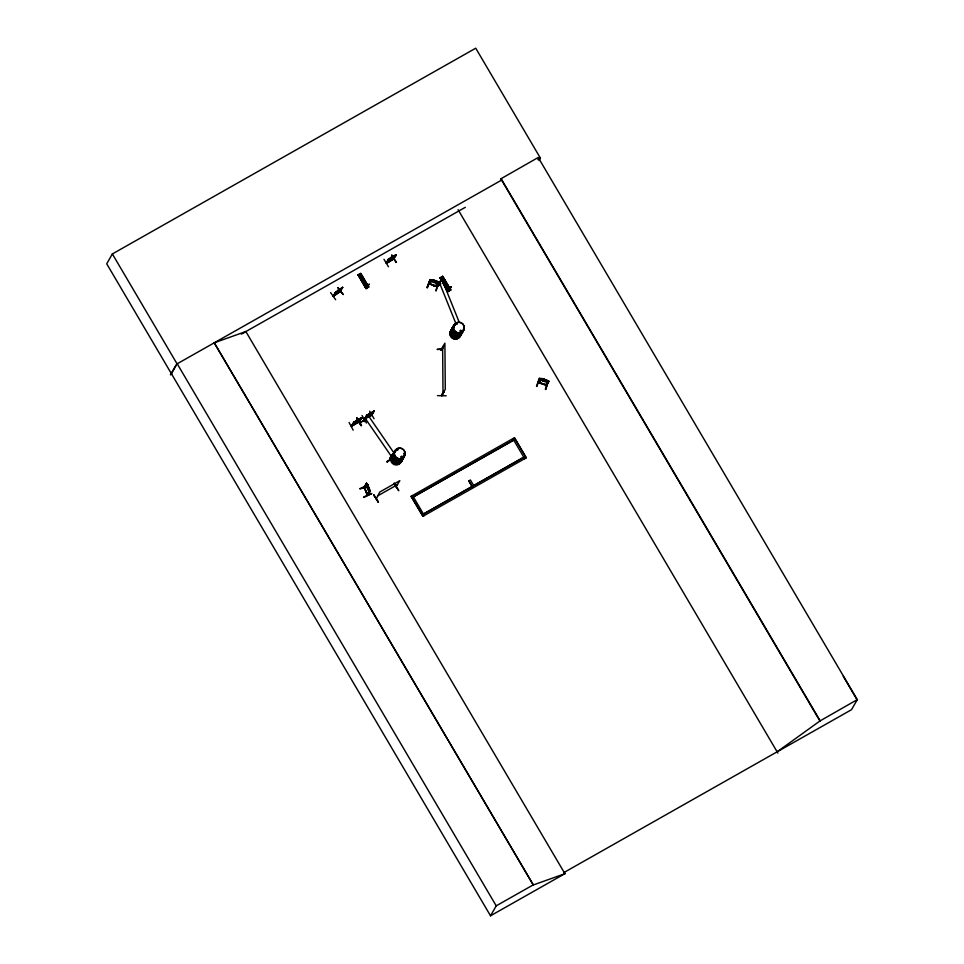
<?xml version="1.0" encoding="UTF-8"?>
<svg xmlns="http://www.w3.org/2000/svg" width="964" height="964" viewBox="0 0 964 964"><rect width="100%" height="100%" fill="white"/><g stroke="black" fill="none" stroke-linecap="round" stroke-linejoin="round"><path stroke-width="1.45" d="M437.487 395.638L446.175 395.782M363.982 487.302L366.537 483.253L368.091 485.338L366.441 483.289C366.971 485.157 363.874 489.905 364.44 487.266M367.139 494.363L369.393 490.616L369.983 491.206M364.006 487.254C367.079 491.761 366.308 499.629 369.79 490.531M440.632 281.886L440.62 281.042L438.259 285.778L438.126 284.874M438.319 284.91L438.728 285.766L438.56 284.898M333.58 296.081L340.449 291.417L333.411 296.213M339.641 291.477L340.509 291.393M441.416 348.968L437.053 349.414L441.645 349.366L441.271 350.378L441.741 349.45M441.753 350.053L441.608 349.595M442.03 395.626L442.03 394.939M397.758 449.863L397.337 449.152M456.876 324.073L456.309 323.796M456.406 323.277L456.948 323.976M461.696 331.146L461.503 331.761M352.246 425.931L354.282 421.69L352.342 425.702M358.126 422.039L358.897 422.051L351.498 426.281L358.873 421.654M395.409 255.472C398.481 254.315 387.13 264.919 386.431 262.606M364.874 418.629C360.355 422.328 379.43 409.869 368.597 416.629M365.151 418.966L364.464 418.822M371.839 415.171L368.742 416.894M371.996 415.026L371.056 415.05M441.982 395.602L444.199 390.902L441.56 394.842L441.584 395.662L445.284 389.287L444.898 343.172L441.175 349.595M376.213 498.219L376.514 498.147M366.416 419.015L360.126 422.726L366.115 418.713L364.416 421.581L363.994 420.714M364.488 421.437L364.103 420.617M392.143 454.671C394.252 454.261 387.962 457.948 390.468 459.189M430.125 279.656L426.992 287.718L430.052 279.656M427.474 287.79L430.209 279.62M430.607 280.681C431.764 283.175 443.693 283.898 435.824 283.211M429.86 283.814L431.944 279.982L431.197 279.729L428.86 283.838M431.944 279.982L431.101 280.018M434.125 280.404L430.992 279.97L434.125 280.404L432.137 281.03L437.584 282.874L436.933 281.247L434.125 280.283L436.897 281.331M434.969 280.789C430.98 280.789 438.271 283.814 435.909 281.018M436.282 286.404L437.066 286.754L439.331 282.5L438.572 282.247L436.379 286.404M438.066 283.802L436.198 290.839M439.235 282.777L438.572 282.247M438.114 283.838L435.812 290.622M439.319 282.898L436.885 281.247M539.683 378.286L536.864 386.504M536.514 386.395L539.238 378.213M539.25 382.768L538.418 382.491M540.455 378.732C542.515 377.069 552.854 384.154 546.359 379.924M540.539 378.768L541.431 378.659L539.081 382.889M542.587 380.84L540.117 379.274L545.347 381.792M543.576 379.045L541.623 379.696L547.058 381.551L546.419 379.912M546.347 385.455L545.913 384.805M548.408 381.346L545.696 389.528L547.95 381.202L548.805 381.166L548.058 380.913L545.853 385.118M548.058 380.913L545.335 389.311M548.444 382.202L542.503 380.925M448.031 289.152L448.067 290.224L451.007 287.248M444.127 282.368C444.211 284.97 446.465 281.199 444.115 282.404M397.12 449.561L397.722 449.405M402.313 456.852L401.205 457.177M401.169 457.153L402.313 457.153M460.081 330.941L460.696 330.387M460.503 330.7L461.166 331.616M441.741 350.149L443.115 347.618M367.826 494.978L363.97 487.483M438.463 285.681L438.09 284.983M340.545 291.333L342.461 287.284L339.702 291.984L342.461 287.284M539.009 160.59L540.418 158.132L475.734 48.2L112.366 253.942L106.715 263.799L490.519 915.8L564.952 873.649L564.205 872.372M176.014 365.055L170.411 374.839L171.725 374.092M171.411 373.719L177.159 363.681L496.219 905.835L490.519 915.8M214.249 342.81L533.309 884.964L214.249 342.81L245.844 331.52L564.904 873.685L533.309 884.964M333.243 295.864L336.099 291.574L333.797 295.346M337.87 287.706L343.268 294.61L337.954 287.597M333.291 296.249L336.279 291.827M336.099 291.574L333.918 295.466M335.183 292.996L337.304 292.032L338.28 290.116L335.665 292.393M339.581 291.538L340.159 291.056M358.969 276.282L361.488 274.824M368.766 287.031L360.44 273.619M359.512 277.198L362.018 275.776M360.343 278.548L362.85 277.126M361.054 279.777L363.561 278.355M361.849 281.187L364.38 279.729M365.621 286.826L367.67 285.754M369.116 284.38L366.103 287.26L366.38 285.838M367.971 287.236L366.971 287.838M367.899 287.115L367.404 287.091M360.681 273.451L358.15 274.897L366.163 288.501L368.814 286.995L360.825 273.402L359.982 273.884L368.441 287.212L360.15 273.764M388.552 258.894L389.48 258.822L388.552 258.894L386.215 262.883L393.818 258.473M388.299 259.918L391.505 257.159L396.144 255.062M387.275 262.606L386.371 263.148L389.227 258.509M387.094 262.835L389.384 258.774M388.468 266.787L383.985 259.304M395.915 254.725L393.023 258.834M393.059 259.352L395.24 255.111M393.264 259.352L396.18 254.918M392.999 257.677L390.396 259.039L396.228 255.002L393.975 255.761L394.891 255.761M396.035 262.509L391.649 254.906L396.445 262.28M429.125 283.512L437.15 286.477L429.836 283.862M354.282 421.69L351.27 426.064L352.065 425.425M351.619 426.148L354.547 421.967M440.922 283.838L433.957 286.079L439.367 284.019M359.584 419.569L353.342 423.1C374.418 411.23 351.197 424.666 357.319 419.955M439.933 278.006L442.789 276.367L450.778 289.971L447.899 291.61L442.801 282.97M353.186 430.161L349.064 422.449M361.187 418.231L360.295 418.292L357.957 422.268M358.114 422.533L361.271 418.183L357.704 421.569L352.993 423.726L355.186 423.003M351.486 425.787L358.716 421.846L360.97 417.906M358.837 422.232L361.223 418.099L353.655 422.389M440.922 279.247L443.44 277.837M449.971 290.429L441.91 276.873L442.645 276.415L450.754 289.983M438.03 285.211L441.705 278.765L459.057 321.831M440.62 281.042L438.475 285.043M564.904 873.685L564.157 872.408L851.513 709.697L857.285 699.635L538.225 157.481L500.858 178.822L819.918 720.988L777.129 751.824M442.283 281.548L444.814 280.102M443.982 278.753L441.464 280.175M364.44 418.774L367.417 414.978M367.429 415.074L364.404 419.352L365.211 418.906M361.078 425.69L356.656 418.171L361.175 425.594M366.585 415.098L364.898 418.665M369.634 411.194L374.056 418.725M442.994 282.777L445.525 281.319M364.235 421.485C365.971 420.931 366.73 415.291 366.621 417.569M443.826 284.127L446.332 282.705M366.441 423.027L362.006 415.508M371.815 415.255L373.948 410.929L371.369 415.412M371.2 415.532L373.948 410.929M447.392 289.899L449.622 288.73M449.079 288.441L449.537 287.73M441.367 280.488L440.114 277.873L448.393 291.176M449.598 287.826L450.899 287.007M449.091 290.513C450.031 291.152 449.128 289.296 449.489 290.634M360.078 489.037L366.766 486.133M451.598 329.808L451.61 329.881A5.447 5.35 29.8 0 0 453.345 338.629A5.447 5.35 29.8 0 0 460.792 333.725A5.447 5.35 29.8 0 1 453.309 338.689A5.447 5.35 29.8 0 1 451.465 329.917M443.826 345.57L441.271 350.378L441.259 349.45M364.284 487.374L366.573 483.35M364.597 488.17L366.886 484.048M363.838 497.436L371.658 493.52M367.332 495.219L370.116 491.254L367.874 485.229M367.766 495.231L370.08 491.17L369.754 491.881L366.923 487.194L369.284 487.977L369.224 490.339L366.886 485.133L368.091 485.338M386.974 461.587L391.962 458.804M390.661 459.129L390.131 458.442L392.384 454.502M390.167 458.454L390.649 458.852M376.37 498.677L379.768 492.026L399.831 480.662L395.903 487.001M378.442 502.184L373.743 494.881M444.199 390.902L442.127 395.385M411.098 496.339L422.967 516.282L526.236 457.804L514.427 437.74L411.098 496.339L422.967 516.282M412.556 495.508L424.365 515.571M468.866 480.94L472.167 486.555L468.866 480.94L470.396 479.988L473.71 485.603M538.249 382.6L540.683 378.406M541.431 378.659L539.117 382.491M512.896 438.692L524.705 458.756M514.427 437.74L526.236 457.804M545.769 385.263L548.046 381.142M548.805 381.166L546.552 385.118L538.382 382.286L546.721 384.998M548.829 381.491L546.455 385.395L538.394 382.744L540.587 378.683L541.274 379.009M819.918 720.988L857.285 699.635M401.157 456.478L401.723 457.888L402.277 456.49M367.332 285.115L368.26 284.476M451.369 287.2L450.742 287.706M367.537 287.296L367.2 286.706M338.015 290.791L339.027 289.658M338.364 290.188L336.569 292.068L337.93 291.369M335.653 299.744L330.616 292.598M392.312 256.858L391.059 258.123L393.673 256.448L392.264 256.773M370.345 413.074L369.079 414.327L371.706 412.664L370.297 412.99M393.782 259.051L386.444 263.1M340.196 289.477L337.858 291.068M391.468 257.159L389.697 259.027L391.143 258.46M361.271 418.183L356.572 420.425L354.391 422.822L359.319 420.039M354.656 422.353L358.765 419.726M449.381 287.838L448.706 288.694M339.485 290.309L341.244 288.875M362.404 279.174L362.741 280.367M397.662 449.923L396.975 449.827M357.234 421.256L358.982 419.87L357.379 421.148C361.054 419.726 351.173 425.028 356.511 421.63L355.451 421.919L357.837 420.196M367.573 284.754L366.754 285.718M388.733 259.256L391.553 257.243M353.704 422.473L356.608 420.412M353.39 423.184L356.294 421.123M358.054 420.858L360.922 418.81M366.682 415.496L374.249 411.218M392.782 257.521L394.625 256.231M359.68 419.412L354.752 422.196M370.815 413.737L372.923 411.965L372.056 411.929M366.778 288.164L365.946 288.634L358.15 274.897L358.813 274.547L366.802 288.152L366.139 288.513L358.331 274.824M448.103 291.477L448.778 291.116L440.777 277.524L440.102 277.885L441.416 280.464M450.61 290.031L442.127 276.716L450.284 290.248M338.28 290.116L341.509 288.405M337.255 291.947L342.28 288.14M337.255 292.068L339.677 290.417L340.69 288.465L342.774 287.549M342.69 287.609L341.822 287.718M390.155 458.225L390.384 459.334L393.963 452.923L367.537 414.52L363.85 420.907M391.758 458.382L387.203 462.069M387.01 461.756L391.746 458.478M440.114 277.873L440.765 277.536L448.609 291.188M441.946 276.849L442.777 276.379M448.742 291.14L447.935 291.598L442.982 282.85M449.79 287.706L450.778 287.164M243.241 333.014L245.844 331.52M501.617 180.099L177.063 363.862L112.366 253.942M537.828 159.59L540.418 158.132M241.349 334.122L465.347 207.296M366.043 287.152L367.718 286.2M448.007 290.116L449.67 289.176M373.442 411.676L374.104 411.194M370.983 413.809L368.429 415.243L373.767 411.797M377.502 495.966L397.578 484.603M496.219 905.835L533.417 884.783M357.945 275.053L358.801 274.559L366.657 288.224M356.764 418.099L361.5 425.449L357.066 417.93M450.694 287.393L451.297 287.272M366.537 483.253L366.549 484.265M366.212 483.964L366.947 487.218L366.175 483.88M359.885 488.603L366.549 485.796M368.356 486.338C366.163 484.928 369.79 491.447 368.742 487.206M364.681 488.025L367.573 495.207M369.176 487.989L370.031 491.291M368.127 489.893L369.718 491.785M363.645 496.99L371.67 493.701M368.344 287.26L360.162 273.752M362.392 279.199L363.356 279.56L362.717 280.391M456.297 323.326L456.996 323.615M369.164 414.665L367.73 415.231L369.549 413.448M438.439 284.85L434.101 286.404M388.251 259.834L390.492 259.087M356.415 421.714L355.752 421.931L357.054 420.75M460.672 330.351L461.636 330.748M460.129 331.134L461.117 331.893M459.346 335.002L458.707 334.978M401.482 456.237L402.301 456.466M359.126 418.978L359.946 418.942M444.211 391.685L443.898 390.902M436.945 286.633L428.932 283.814M364.247 488.013L364.006 487.459M365.284 418.472L391.709 456.864M501.027 178.545L820.087 720.698M458.069 209.658L777.876 753.089M442.392 276.596L450.453 290.152M440.295 277.801L448.441 291.309M368.79 284.742L369.405 284.175M359.946 273.897L368.007 287.453M358.427 274.776L366.489 288.332M360.476 419.473L357.74 421.569M355.499 422.304L353.475 423.136M843.295 676.318L857.116 699.924M369.393 490.616L369.706 491.327M367.007 487.157L368.212 489.857M439.451 282.705L455.683 323M442.633 347.112L443.018 393.228M403.88 455.671A5.459 5.362 29.8 0 1 395.77 460.262A5.543 5.447 29.8 0 1 395.686 450.803M395.686 450.935A5.459 5.362 29.8 0 0 395.77 460.262A5.543 5.447 29.8 0 0 404 455.611M403.229 457.936A5.483 5.374 29.8 0 1 396.578 461.708A5.483 5.374 29.8 0 1 392.661 455.056M394.059 452.646A5.483 5.374 29.8 0 1 395.18 451.791M404.422 453.104A5.543 5.447 29.8 0 1 397.722 459.744A5.543 5.447 29.8 0 1 395.168 450.574A5.459 5.362 29.8 0 0 397.807 459.539A5.459 5.362 29.8 0 0 404.41 453.008M395.794 450.754A5.459 5.362 29.8 0 0 395.867 460.081A5.459 5.362 29.8 0 0 403.988 455.49A5.543 5.447 29.8 0 1 395.794 460.214A5.543 5.447 29.8 0 1 395.71 450.742M404.314 453.176A5.471 5.362 29.8 0 1 399.819 459.888A5.471 5.362 29.8 0 1 393.625 454.49M393.794 453.092A5.471 5.362 29.8 0 1 395.18 450.694M397.614 449.308A5.471 5.362 29.8 0 0 396.3 449.839A5.543 5.447 29.8 0 1 397.626 449.176A5.459 5.362 29.8 0 0 396.421 449.67M402.205 458.587A5.459 5.362 29.8 0 1 395.409 463.732A5.459 5.362 29.8 0 1 392.047 455.815M402.265 458.647A5.543 5.447 29.8 0 1 395.348 463.877A5.543 5.447 29.8 0 1 391.938 455.827M401.627 459.647A5.483 5.374 29.8 0 1 395.505 464.949A5.483 5.374 29.8 0 1 390.89 458.153M391.42 456.852A5.483 5.374 29.8 0 1 392.276 455.743M403.181 458.021A5.483 5.374 29.8 0 1 396.529 461.792A5.483 5.374 29.8 0 1 392.613 455.141M394.011 452.731A5.483 5.374 29.8 0 1 395.132 451.875M391.987 456.117A5.543 5.447 29.8 0 0 396.65 462.985A5.543 5.447 29.8 0 0 402.856 457.623A5.543 5.447 29.8 0 1 396.686 462.937A5.543 5.447 29.8 0 1 392.011 456.056M402.735 457.683A5.471 5.362 29.8 0 1 397.337 463.033A5.471 5.362 29.8 0 1 391.842 457.587M402.832 457.502A5.459 5.362 29.8 0 1 396.734 462.78A5.459 5.362 29.8 0 1 392.131 456.02M462.901 331.17A5.459 5.362 29.8 0 1 454.357 333.978A5.459 5.362 29.8 0 1 454.875 325.049M463.045 331.074A5.543 5.447 29.8 0 1 454.381 333.93A5.543 5.447 29.8 0 1 454.9 324.856M462.575 330.628A5.447 5.35 29.8 0 1 455.116 335.532A5.447 5.35 29.8 0 1 453.285 326.76M463.817 328.628A5.543 5.447 29.8 0 1 455.574 333.291A5.543 5.447 29.8 0 1 455.49 323.82M462.997 330.989A5.459 5.362 29.8 0 1 454.466 333.797A5.459 5.362 29.8 0 1 454.984 324.868M463.696 328.688A5.459 5.362 29.8 0 1 455.574 333.291A5.459 5.362 29.8 0 1 455.502 323.964M463.792 328.507A5.459 5.362 29.8 0 1 455.683 333.098A5.459 5.362 29.8 0 1 455.611 323.784M461.117 334.267A5.459 5.362 29.8 0 1 452.586 337.075A5.459 5.362 29.8 0 1 453.104 328.146M461.25 331.339A5.543 5.447 29.8 0 1 457.864 337.87A5.543 5.447 29.8 0 1 450.947 334.99A5.543 5.447 29.8 0 1 453.128 327.953M462.479 330.797A5.447 5.35 29.8 0 1 455.02 335.689A5.447 5.35 29.8 0 1 453.188 326.917M462.069 331.676A5.543 5.447 29.8 0 1 453.827 336.34A5.459 5.362 29.8 0 1 453.731 327.061M453.755 326.868A5.543 5.447 29.8 0 0 453.827 336.34A5.459 5.362 29.8 0 0 461.913 331.797M461.394 332.701A5.459 5.362 29.8 0 1 454.598 337.846A5.459 5.362 29.8 0 1 451.236 329.917M462.021 331.604A5.459 5.362 29.8 0 1 453.911 336.207A5.459 5.362 29.8 0 1 453.827 326.88M544.491 379.382C540.406 379.611 547.769 382.371 545.371 379.78L544.455 379.467M394.168 483.265L398.747 490.736L394.143 483.265M413.484 496.846L513.824 440.042L413.484 496.846M423.57 513.981L523.91 457.177L423.57 513.981M378.394 502.268L373.743 494.881L378.358 502.292M395.023 456.093A5.447 5.35 29.8 0 0 404.41 456.165A5.447 5.35 29.8 0 0 399.65 448.067A5.483 5.374 29.8 0 0 394.975 456.141A5.483 5.374 29.8 0 0 404.422 456.213A5.483 5.374 29.8 0 0 399.626 448.079A5.447 5.35 29.8 0 0 395.023 456.093M454.213 330.194A5.447 5.35 29.8 0 0 463.6 330.278A5.447 5.35 29.8 0 0 458.84 322.181A5.447 5.35 29.8 0 0 454.213 330.194M454.152 330.291A5.447 5.35 29.8 0 0 463.551 330.375A5.447 5.35 29.8 0 0 458.792 322.277A5.447 5.35 29.8 0 0 454.152 330.291"/></g></svg>
